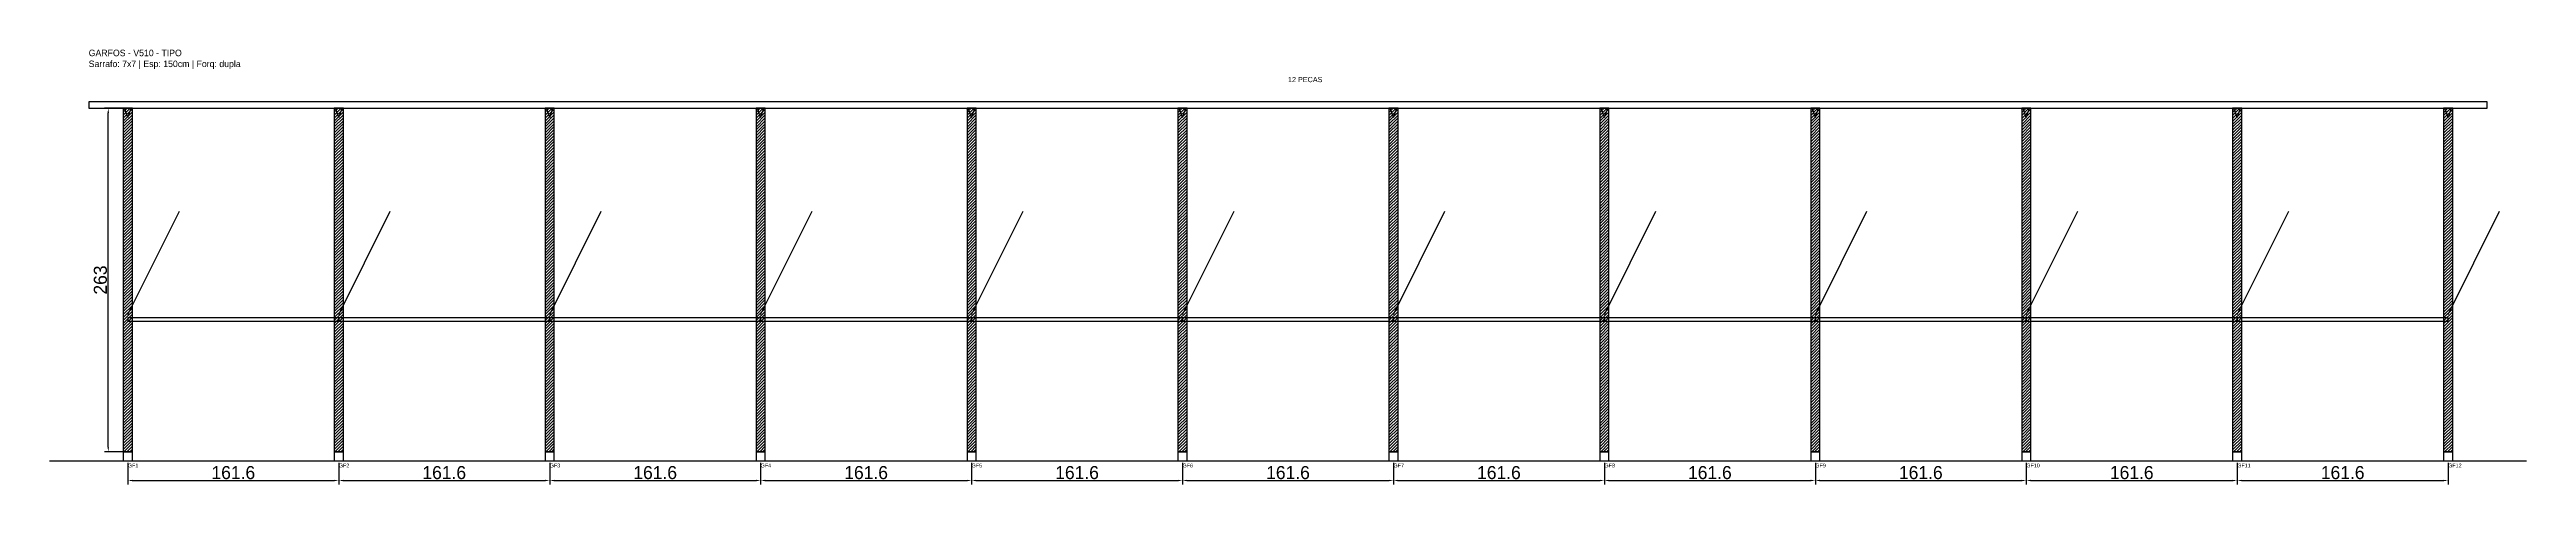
# Model space of a CAD drawing. Header units: metres. Extents: x -30 to 1868, y -25 to 308.
import ezdxf

# ---------------------------------------------------------------- set-up
doc = ezdxf.new("R2010")
doc.units = ezdxf.units.M
for name, color, linetype in [('BARRA_ANCORAGEM', 1, 'Continuous'), ('COTA', 241, 'Continuous'), ('GARFOS OK', 3, 'Continuous'), ('NOME DA VIGA', 6, 'Continuous'), ('SARR_7x7', 40, 'Continuous'), ('TIRAS REESCORAMENTO', 252, 'Continuous'), ('VIGAS', 3, 'Continuous')]:
    doc.layers.add(name, color=color, linetype=linetype)
doc.dimstyles.new('EZ DXF', dxfattribs={"dimtxt": 10, "dimasz": 3.5, "dimexe": 3, "dimexo": 1.5, "dimgap": 1, "dimtad": 1, "dimdec": 1, "dimdsep": 46, "dimcen": 2.5, "dimazin": 3, "dimtfac": 1, "dimtmove": 0, "dimatfit": 3})

msp = doc.modelspace()

# ---------------------------------------------------------------- hatches: boundary and pattern name
at = {"layer": 'COTA'}
h = msp.add_hatch(dxfattribs=at)
h.set_pattern_fill('ANSI31', scale=0.5)
h.paths.add_polyline_path([(26.5, 0), (33.5, 0), (33.5, 263), (26.5, 263)])
h = msp.add_hatch(dxfattribs=at)
h.set_pattern_fill('ANSI31', scale=0.5)
h.paths.add_polyline_path([(188.11, 0), (195.11, 0), (195.11, 263), (188.11, 263)])
h = msp.add_hatch(dxfattribs=at)
h.set_pattern_fill('ANSI31', scale=0.5)
h.paths.add_polyline_path([(349.72, 0), (356.72, 0), (356.72, 263), (349.72, 263)])
h = msp.add_hatch(dxfattribs=at)
h.set_pattern_fill('ANSI31', scale=0.5)
h.paths.add_polyline_path([(511.33, 0), (518.33, 0), (518.33, 263), (511.33, 263)])
h = msp.add_hatch(dxfattribs=at)
h.set_pattern_fill('ANSI31', scale=0.5)
h.paths.add_polyline_path([(672.94, 0), (679.94, 0), (679.94, 263), (672.94, 263)])
h = msp.add_hatch(dxfattribs=at)
h.set_pattern_fill('ANSI31', scale=0.5)
h.paths.add_polyline_path([(834.55, 0), (841.55, 0), (841.55, 263), (834.55, 263)])
h = msp.add_hatch(dxfattribs=at)
h.set_pattern_fill('ANSI31', scale=0.5)
h.paths.add_polyline_path([(996.17, 0), (1003.17, 0), (1003.17, 263), (996.17, 263)])
h = msp.add_hatch(dxfattribs=at)
h.set_pattern_fill('ANSI31', scale=0.5)
h.paths.add_polyline_path([(1157.78, 0), (1164.78, 0), (1164.78, 263), (1157.78, 263)])
h = msp.add_hatch(dxfattribs=at)
h.set_pattern_fill('ANSI31', scale=0.5)
h.paths.add_polyline_path([(1319.39, 0), (1326.39, 0), (1326.39, 263), (1319.39, 263)])
h = msp.add_hatch(dxfattribs=at)
h.set_pattern_fill('ANSI31', scale=0.5)
h.paths.add_polyline_path([(1481, 0), (1488, 0), (1488, 263), (1481, 263)])
h = msp.add_hatch(dxfattribs=at)
h.set_pattern_fill('ANSI31', scale=0.5)
h.paths.add_polyline_path([(1642.61, 0), (1649.61, 0), (1649.61, 263), (1642.61, 263)])
h = msp.add_hatch(dxfattribs=at)
h.set_pattern_fill('ANSI31', scale=0.5)
h.paths.add_polyline_path([(1804.22, 0), (1811.22, 0), (1811.22, 263), (1804.22, 263)])

# ---------------------------------------------------------------- linework, layer by layer
at = {"layer": 'BARRA_ANCORAGEM'}
for p, q in [((30, 105.2), (69.45, 184.1)), ((191.61, 105.2), (231.06, 184.1)), ((353.22, 105.2), (392.67, 184.1)), ((514.83, 105.2), (554.28, 184.1)), ((676.44, 105.2), (715.89, 184.1)), ((838.05, 105.2), (877.5, 184.1)), ((999.67, 105.2), (1039.12, 184.1)), ((1161.28, 105.2), (1200.73, 184.1)), ((1322.89, 105.2), (1362.34, 184.1)), ((1484.5, 105.2), (1523.95, 184.1)), ((1646.11, 105.2), (1685.56, 184.1)), ((1807.72, 105.2), (1847.17, 184.1))]:
    msp.add_line(p, q, dxfattribs=at)
at = {"layer": 'GARFOS OK'}
for p, q in [((30, 256), (27.5, 263)), ((27.5, 263), (32.5, 263)), ((30, 256), (32.5, 263)), ((191.61, 256), (189.11, 263)), ((189.11, 263), (194.11, 263)), ((191.61, 256), (194.11, 263)), ((353.22, 256), (350.72, 263)), ((350.72, 263), (355.72, 263)), ((353.22, 256), (355.72, 263)), ((514.83, 256), (512.33, 263)), ((512.33, 263), (517.33, 263)), ((514.83, 256), (517.33, 263)), ((676.44, 256), (673.94, 263)), ((673.94, 263), (678.94, 263)), ((676.44, 256), (678.94, 263)), ((838.05, 256), (835.55, 263)), ((835.55, 263), (840.55, 263)), ((838.05, 256), (840.55, 263)), ((999.67, 256), (997.17, 263)), ((997.17, 263), (1002.17, 263)), ((999.67, 256), (1002.17, 263)), ((1161.28, 256), (1158.78, 263)), ((1158.78, 263), (1163.78, 263)), ((1161.28, 256), (1163.78, 263)), ((1322.89, 256), (1320.39, 263)), ((1320.39, 263), (1325.39, 263)), ((1322.89, 256), (1325.39, 263)), ((1484.5, 256), (1482, 263)), ((1482, 263), (1487, 263)), ((1484.5, 256), (1487, 263)), ((1646.11, 256), (1643.61, 263)), ((1643.61, 263), (1648.61, 263)), ((1646.11, 256), (1648.61, 263)), ((1807.72, 256), (1805.22, 263)), ((1805.22, 263), (1810.22, 263)), ((1807.72, 256), (1810.22, 263))]:
    msp.add_line(p, q, dxfattribs=at)
at = {"layer": 'GARFOS OK', "linetype": 'CONTINUOUS'}
msp.add_line((-30, -7), (1867.72, -7), dxfattribs=at)
at = {"layer": 'GARFOS OK'}
for points in [[(26.5, 0), (33.5, 0), (33.5, 263), (26.5, 263), (26.5, 0)], [(188.11, 0), (195.11, 0), (195.11, 263), (188.11, 263), (188.11, 0)], [(349.72, 0), (356.72, 0), (356.72, 263), (349.72, 263), (349.72, 0)], [(511.33, 0), (518.33, 0), (518.33, 263), (511.33, 263), (511.33, 0)], [(672.94, 0), (679.94, 0), (679.94, 263), (672.94, 263), (672.94, 0)], [(834.55, 0), (841.55, 0), (841.55, 263), (834.55, 263), (834.55, 0)], [(996.17, 0), (1003.17, 0), (1003.17, 263), (996.17, 263), (996.17, 0)], [(1157.78, 0), (1164.78, 0), (1164.78, 263), (1157.78, 263), (1157.78, 0)], [(1319.39, 0), (1326.39, 0), (1326.39, 263), (1319.39, 263), (1319.39, 0)], [(1481, 0), (1488, 0), (1488, 263), (1481, 263), (1481, 0)], [(1642.61, 0), (1649.61, 0), (1649.61, 263), (1642.61, 263), (1642.61, 0)], [(1804.22, 0), (1811.22, 0), (1811.22, 263), (1804.22, 263), (1804.22, 0)]]:
    msp.add_lwpolyline(points, dxfattribs=at)
at = {"layer": 'SARR_7x7'}
for points in [[(26.5, -7), (33.5, -7), (33.5, 0), (26.5, 0), (26.5, -7)], [(188.11, -7), (195.11, -7), (195.11, 0), (188.11, 0), (188.11, -7)], [(349.72, -7), (356.72, -7), (356.72, 0), (349.72, 0), (349.72, -7)], [(511.33, -7), (518.33, -7), (518.33, 0), (511.33, 0), (511.33, -7)], [(672.94, -7), (679.94, -7), (679.94, 0), (672.94, 0), (672.94, -7)], [(834.55, -7), (841.55, -7), (841.55, 0), (834.55, 0), (834.55, -7)], [(996.17, -7), (1003.17, -7), (1003.17, 0), (996.17, 0), (996.17, -7)], [(1157.78, -7), (1164.78, -7), (1164.78, 0), (1157.78, 0), (1157.78, -7)], [(1319.39, -7), (1326.39, -7), (1326.39, 0), (1319.39, 0), (1319.39, -7)], [(1481, -7), (1488, -7), (1488, 0), (1481, 0), (1481, -7)], [(1642.61, -7), (1649.61, -7), (1649.61, 0), (1642.61, 0), (1642.61, -7)], [(1804.22, -7), (1811.22, -7), (1811.22, 0), (1804.22, 0), (1804.22, -7)]]:
    msp.add_lwpolyline(points, dxfattribs=at)
at = {"layer": 'TIRAS REESCORAMENTO'}
for points in [[(30, 100), (191.61, 100), (191.61, 102.5), (30, 102.5), (30, 100)], [(191.61, 100), (353.22, 100), (353.22, 102.5), (191.61, 102.5), (191.61, 100)], [(353.22, 100), (514.83, 100), (514.83, 102.5), (353.22, 102.5), (353.22, 100)], [(514.83, 100), (676.44, 100), (676.44, 102.5), (514.83, 102.5), (514.83, 100)], [(676.44, 100), (838.05, 100), (838.05, 102.5), (676.44, 102.5), (676.44, 100)], [(838.05, 100), (999.67, 100), (999.67, 102.5), (838.05, 102.5), (838.05, 100)], [(999.67, 100), (1161.28, 100), (1161.28, 102.5), (999.67, 102.5), (999.67, 100)], [(1161.28, 100), (1322.89, 100), (1322.89, 102.5), (1161.28, 102.5), (1161.28, 100)], [(1322.89, 100), (1484.5, 100), (1484.5, 102.5), (1322.89, 102.5), (1322.89, 100)], [(1484.5, 100), (1646.11, 100), (1646.11, 102.5), (1484.5, 102.5), (1484.5, 100)], [(1646.11, 100), (1807.72, 100), (1807.72, 102.5), (1646.11, 102.5), (1646.11, 100)]]:
    msp.add_lwpolyline(points, dxfattribs=at)
at = {"layer": 'VIGAS'}
msp.add_lwpolyline([(0, 263), (1837.72, 263), (1837.72, 268), (0, 268), (0, 263)], dxfattribs=at)

# ---------------------------------------------------------------- texts
at = {"layer": 'NOME DA VIGA'}
for s, height, p in [('12 PECAS', 4, (918.86, 283)), ('GF1', 3, (30, -12)), ('GF2', 3, (191.61, -12)), ('GF3', 3, (353.22, -12)), ('GF4', 3, (514.83, -12)), ('GF5', 3, (676.44, -12)), ('GF6', 3, (838.05, -12)), ('GF7', 3, (999.67, -12)), ('GF8', 3, (1161.28, -12)), ('GF9', 3, (1322.89, -12)), ('GF10', 3, (1484.5, -12)), ('GF11', 3, (1646.11, -12)), ('GF12', 3, (1807.72, -12))]:
    msp.add_text(s, height=height, dxfattribs=at).set_placement(p)
at = {"layer": 'NOME DA VIGA', "insert": (0, 293), "char_height": 5, "attachment_point": 7}
msp.add_mtext('GARFOS - V510 - TIPO\\PSarrafo: 7x7 | Esp: 150cm | Forq: dupla', dxfattribs=at)

# ---------------------------------------------------------------- dimensions: what is measured, and where the dimension line sits
at = {"layer": 'COTA'}
msp.add_linear_dim(base=(15, 0), p1=(30, 0), p2=(30, 263), angle=90, dimstyle='EZ DXF', dxfattribs=at).render()
for base, p1, p2 in [((30, -22), (30, -7), (191.61, -7)), ((191.61, -22), (191.61, -7), (353.22, -7)), ((353.22, -22), (353.22, -7), (514.83, -7)), ((514.83, -22), (514.83, -7), (676.44, -7)), ((676.44, -22), (676.44, -7), (838.05, -7)), ((838.05, -22), (838.05, -7), (999.67, -7)), ((999.67, -22), (999.67, -7), (1161.28, -7)), ((1161.28, -22), (1161.28, -7), (1322.89, -7)), ((1322.89, -22), (1322.89, -7), (1484.5, -7)), ((1484.5, -22), (1484.5, -7), (1646.11, -7)), ((1646.11, -22), (1646.11, -7), (1807.72, -7))]:
    msp.add_linear_dim(base=base, p1=p1, p2=p2, dimstyle='EZ DXF', dxfattribs=at).render()

doc.saveas('drawing.dxf')
